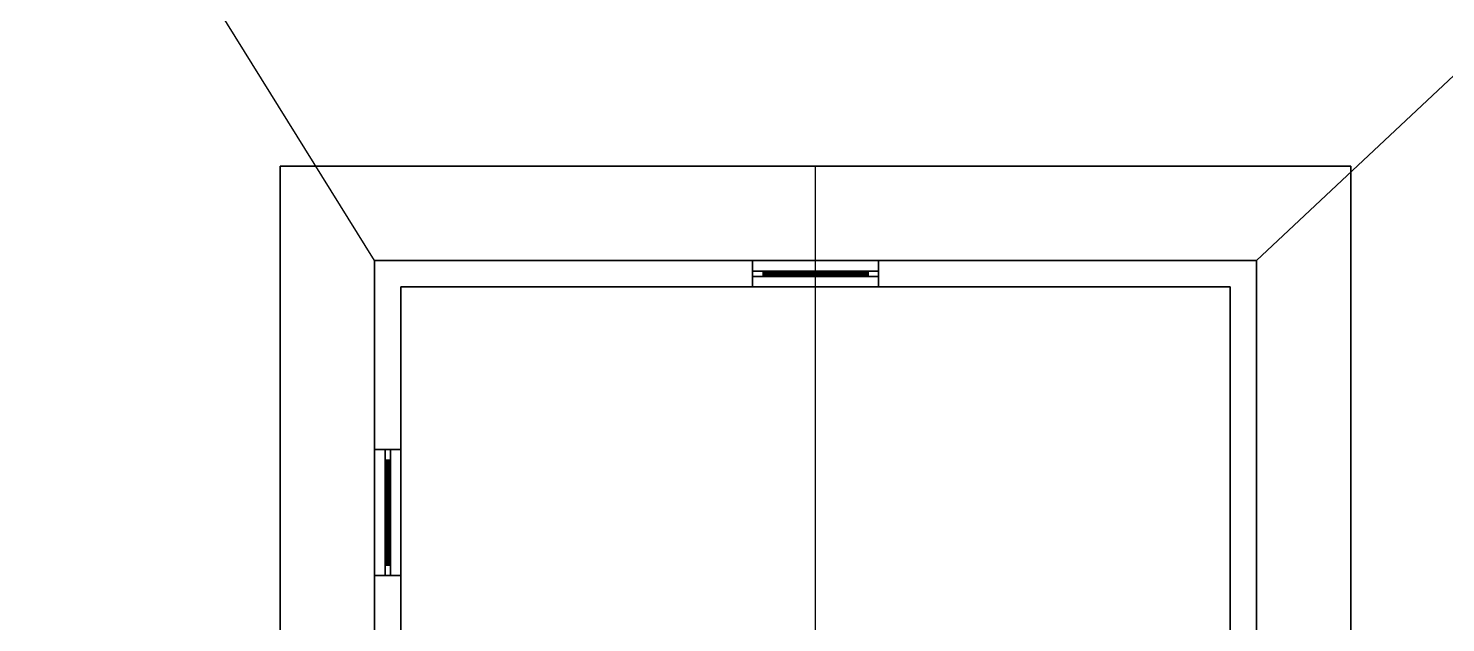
# Model space of a CAD drawing. Extents: x -340 to 755, y -404 to 683.
# Drawn here: x -66 to 204, y 71 to 184.2 of the extents above; entities that cross this region are included whole.
import ezdxf

# ---------------------------------------------------------------- set-up
doc = ezdxf.new("R2010")
doc.units = 0
for name, color, linetype in [('CEILING', 1, 'CONTINUOUS'), ('FASCIA', 2, 'CONTINUOUS'), ('FLOOR', 44, 'CONTINUOUS'), ('GLASS', 4, 'CONTINUOUS'), ('ROOF', 22, 'CONTINUOUS'), ('TERRAIN', 104, 'CONTINUOUS'), ('WALL', 43, 'CONTINUOUS'), ('WALL_INT', 7, 'CONTINUOUS'), ('WIN_FRM', 20, 'CONTINUOUS'), ('WINDOW', 10, 'CONTINUOUS')]:
    doc.layers.add(name, color=color, linetype=linetype)

# ---------------------------------------------------------------- blocks, each defined once
blk = doc.blocks.new('WINDOW')
at = {"layer": 'GLASS'}
blk.add_3dface([(22, 0.5, 2), (22, 0.5, 34), (2, 0.5, 34), (2, 0.5, 2)], dxfattribs=at)
at = {"layer": 'WINDOW'}
for points in [[(0, 0, 36), (0, 1, 36), (0, 1), (0, 0)], [(0, 1), (0, 1, 36), (2, 1, 34), (2, 1, 2)], [(0, 1), (0, 0), (24, 0), (24, 1)], [(24, 1), (0, 1), (2, 1, 2), (22, 1, 2)], [(24, 1, 36), (24, 0, 36), (0, 0, 36), (0, 1, 36)], [(2, 1, 34), (0, 1, 36), (24, 1, 36), (22, 1, 34)], [(0, 0), (0, 0, 36), (2, 0, 34), (2, 0, 2)], [(24, 0), (0, 0), (2, 0, 2), (22, 0, 2)], [(2, 0, 34), (0, 0, 36), (24, 0, 36), (22, 0, 34)], [(22, 1, 2), (22, 0, 2), (2, 0, 2), (2, 1, 2)], [(22, 1, 34), (2, 1, 34), (2, 0, 34), (22, 0, 34)], [(22, 0.75, 12.25), (22, 0.25, 12.25), (2, 0.25, 12.25), (2, 0.75, 12.25)], [(2, 0.75, 11.75), (2, 0.25, 11.75), (22, 0.25, 11.75), (22, 0.75, 11.75)], [(2, 0.75, 11.75), (2, 0.75, 12.25), (22, 0.75, 12.25), (22, 0.75, 11.75)], [(22, 0.75, 24.25), (22, 0.25, 24.25), (2, 0.25, 24.25), (2, 0.75, 24.25)], [(2, 0.75, 23.75), (2, 0.25, 23.75), (22, 0.25, 23.75), (22, 0.75, 23.75)], [(2, 0.75, 23.75), (2, 0.75, 24.25), (22, 0.75, 24.25), (22, 0.75, 23.75)], [(2, 0.25, 11.75), (2, 0.25, 12.25), (22, 0.25, 12.25), (22, 0.25, 11.75)], [(2, 0.25, 23.75), (2, 0.25, 24.25), (22, 0.25, 24.25), (22, 0.25, 23.75)], [(11.75, 0.75, 2), (11.75, 0.25, 2), (11.75, 0.25, 34), (11.75, 0.75, 34)], [(11.75, 0.75, 2), (11.75, 0.75, 34), (12.25, 0.75, 34), (12.25, 0.75, 2)], [(11.75, 0.25, 2), (11.75, 0.25, 34), (12.25, 0.25, 34), (12.25, 0.25, 2)], [(12.25, 0.75, 2), (12.25, 0.25, 2), (12.25, 0.25, 34), (12.25, 0.75, 34)], [(22, 1, 2), (22, 0, 2), (22, 0, 34), (22, 1, 34)], [(22, 1, 34), (22, 1, 2), (24, 1), (24, 1, 36)], [(22, 0, 34), (22, 0, 2), (24, 0), (24, 0, 36)], [(24, 1), (24, 0), (24, 0, 36), (24, 1, 36)]]:
    blk.add_3dface(points, dxfattribs=at)

msp = doc.modelspace()

# ---------------------------------------------------------------- linework, layer by layer
at = {"layer": 'CEILING'}
for points in [[(-18, -118.02, 81.52), (84, -118.02, 183.52), (84, 157.98, 183.52), (-18, 157.98, 81.52)], [(186, -118.02, 81.52), (84, -118.02, 183.52), (84, 157.98, 183.52), (186, 157.98, 81.52)]]:
    msp.add_3dface(points, dxfattribs=at)
at = {"layer": 'FASCIA'}
for points in [[(84, 157.98, 183.52), (84, 157.98, 192), (-18, 157.98, 90), (-18, 157.98, 81.52)], [(-18, -118.02, 90), (-18, 157.98, 90), (-18, 157.98, 81.52), (-18, -118.02, 81.52)], [(186, 157.98, 81.52), (186, 157.98, 90), (84, 157.98, 192), (84, 157.98, 183.52)], [(186, -118.02, 90), (186, 157.98, 90), (186, 157.98, 81.52), (186, -118.02, 81.52)]]:
    msp.add_3dface(points, dxfattribs=at)
at = {"layer": 'FLOOR'}
msp.add_3dface([(0, 139.98, 3.52), (168, 139.98, 3.52), (168, -100.02, 3.52), (0, -100.02, 3.52)], dxfattribs=at)
at = {"layer": 'ROOF'}
for points in [[(-18, -118.02, 90), (84, -118.02, 192), (84, 157.98, 192), (-18, 157.98, 90)], [(186, -118.02, 90), (84, -118.02, 192), (84, 157.98, 192), (186, 157.98, 90)]]:
    msp.add_3dface(points, dxfattribs=at)
at = {"layer": 'TERRAIN'}
for points in [[(-336, 679.98, 3.52), (744, 679.98, 3.52), (168, 139.98, 3.52), (0, 139.98, 3.52)], [(-336, 679.98, 3.52), (-336, -400.02, 3.52), (0, -100.02, 3.52), (0, 139.98, 3.52)], [(744, 679.98, 3.52), (744, -400.02, 3.52), (168, -100.02, 3.52), (168, 139.98, 3.52)]]:
    msp.add_3dface(points, dxfattribs=at)
at = {"layer": 'WALL', "extrusion": (1, 0, 0)}
msp.add_line((0, 139.98, 99.52), (0, 139.98, 3.52), dxfattribs=at)
at = {"layer": 'WALL'}
msp.add_line((0, 139.98, 3.52), (168, 139.98, 3.52), dxfattribs=at)
for points in [[(0, 139.98, 99.52), (0, 103.98, 99.52), (0, 103.98, 3.52), (0, 139.98, 3.52)], [(72, 139.98, 171.52), (72, 139.98, 3.52), (0, 139.98, 3.52), (0, 139.98, 99.52)], [(96, 139.98, 171.52), (96, 139.98, 147.52), (72, 139.98, 147.52), (72, 139.98, 171.52)], [(96, 139.98, 171.52), (72, 139.98, 171.52), (84, 139.98, 183.52), (96, 139.98, 171.52)], [(96, 139.98, 75.52), (96, 139.98, 111.52), (72, 139.98, 111.52), (72, 139.98, 75.52)], [(96, 139.98, 3.52), (72, 139.98, 3.52), (72, 139.98, 39.52), (96, 139.98, 39.52)], [(96, 139.98, 171.52), (96, 139.98, 3.52), (168, 139.98, 3.52), (168, 139.98, 99.52)], [(168, 139.98, 3.52), (168, 139.98, 99.52), (168, -100.02, 99.52), (168, -100.02, 3.52)], [(0, 79.98, 75.52), (0, 79.98, 99.52), (0, 103.98, 99.52), (0, 103.98, 75.52)], [(0, 79.98, 3.52), (0, 79.98, 39.52), (0, 103.98, 39.52), (0, 103.98, 3.52)], [(0, 79.98, 3.52), (0, 67.98, 3.52), (0, 67.98, 99.52), (0, 79.98, 99.52)]]:
    msp.add_3dface(points, dxfattribs=at)
at = {"layer": 'WALL_INT'}
for points in [[(5, 134.98, 3.52), (5, 103.98, 3.52), (5, 103.98, 104.52), (5, 134.98, 104.52)], [(5, 134.98, 3.52), (72, 134.98, 3.52), (72, 134.98, 171.52), (5, 134.98, 104.52)], [(96, 134.98, 171.52), (72, 134.98, 171.52), (84, 134.98, 183.52), (96, 134.98, 171.52)], [(96, 134.98, 171.52), (96, 134.98, 147.52), (72, 134.98, 147.52), (72, 134.98, 171.52)], [(96, 134.98, 3.52), (72, 134.98, 3.52), (72, 134.98, 39.52), (96, 134.98, 39.52)], [(96, 134.98, 75.52), (96, 134.98, 111.52), (72, 134.98, 111.52), (72, 134.98, 75.52)], [(163, 134.98, 3.52), (96, 134.98, 3.52), (96, 134.98, 171.52), (163, 134.98, 104.52)], [(163, -95.02, 104.52), (163, 134.98, 104.52), (163, 37.98, 39.52), (163, 1.98, 39.52)], [(5, 79.98, 75.52), (5, 79.98, 104.52), (5, 103.98, 104.52), (5, 103.98, 75.52)], [(5, 79.98, 3.52), (5, 79.98, 39.52), (5, 103.98, 39.52), (5, 103.98, 3.52)], [(5, 79.98, 3.52), (5, 67.98, 3.52), (5, 67.98, 104.52), (5, 79.98, 104.52)]]:
    msp.add_3dface(points, dxfattribs=at)
at = {"layer": 'WALL_INT', "invisible_edges": 12}
msp.add_3dface([(163, 134.98, 104.52), (163, 134.98, 3.52), (163, 37.98, 3.52), (163, 37.98, 39.52)], dxfattribs=at)
at = {"layer": 'WIN_FRM'}
for points in [[(72, 134.98, 39.52), (72, 139.98, 39.52), (96, 139.98, 39.52), (96, 134.98, 39.52)], [(72, 134.98, 75.52), (72, 139.98, 75.52), (96, 139.98, 75.52), (96, 134.98, 75.52)], [(72, 134.98, 111.52), (72, 139.98, 111.52), (96, 139.98, 111.52), (96, 134.98, 111.52)], [(72, 134.98, 147.52), (72, 139.98, 147.52), (96, 139.98, 147.52), (96, 134.98, 147.52)], [(72, 134.98, 39.52), (72, 134.98, 75.52), (72, 139.98, 75.52), (72, 139.98, 39.52)], [(72, 134.98, 111.52), (72, 134.98, 147.52), (72, 139.98, 147.52), (72, 139.98, 111.52)], [(96, 134.98, 39.52), (96, 134.98, 75.52), (96, 139.98, 75.52), (96, 139.98, 39.52)], [(96, 134.98, 111.52), (96, 134.98, 147.52), (96, 139.98, 147.52), (96, 139.98, 111.52)], [(5, 79.98, 75.52), (0, 79.98, 75.52), (0, 103.98, 75.52), (5, 103.98, 75.52)], [(5, 79.98, 39.52), (0, 79.98, 39.52), (0, 103.98, 39.52), (5, 103.98, 39.52)], [(0, 103.98, 39.52), (5, 103.98, 39.52), (5, 103.98, 75.52), (0, 103.98, 75.52)], [(5, 79.98, 75.52), (0, 79.98, 75.52), (0, 79.98, 39.52), (5, 79.98, 39.52)]]:
    msp.add_3dface(points, dxfattribs=at)

# ---------------------------------------------------------------- block references
at = {"layer": 'WINDOW'}
for p, rotation in [((96, 137.98, 39.52), 180), ((96, 137.98, 111.52), 180), ((2, 103.98, 39.52), 270)]:
    msp.add_blockref('WINDOW', p, dxfattribs=dict(at, rotation=rotation))

doc.saveas('drawing.dxf')
